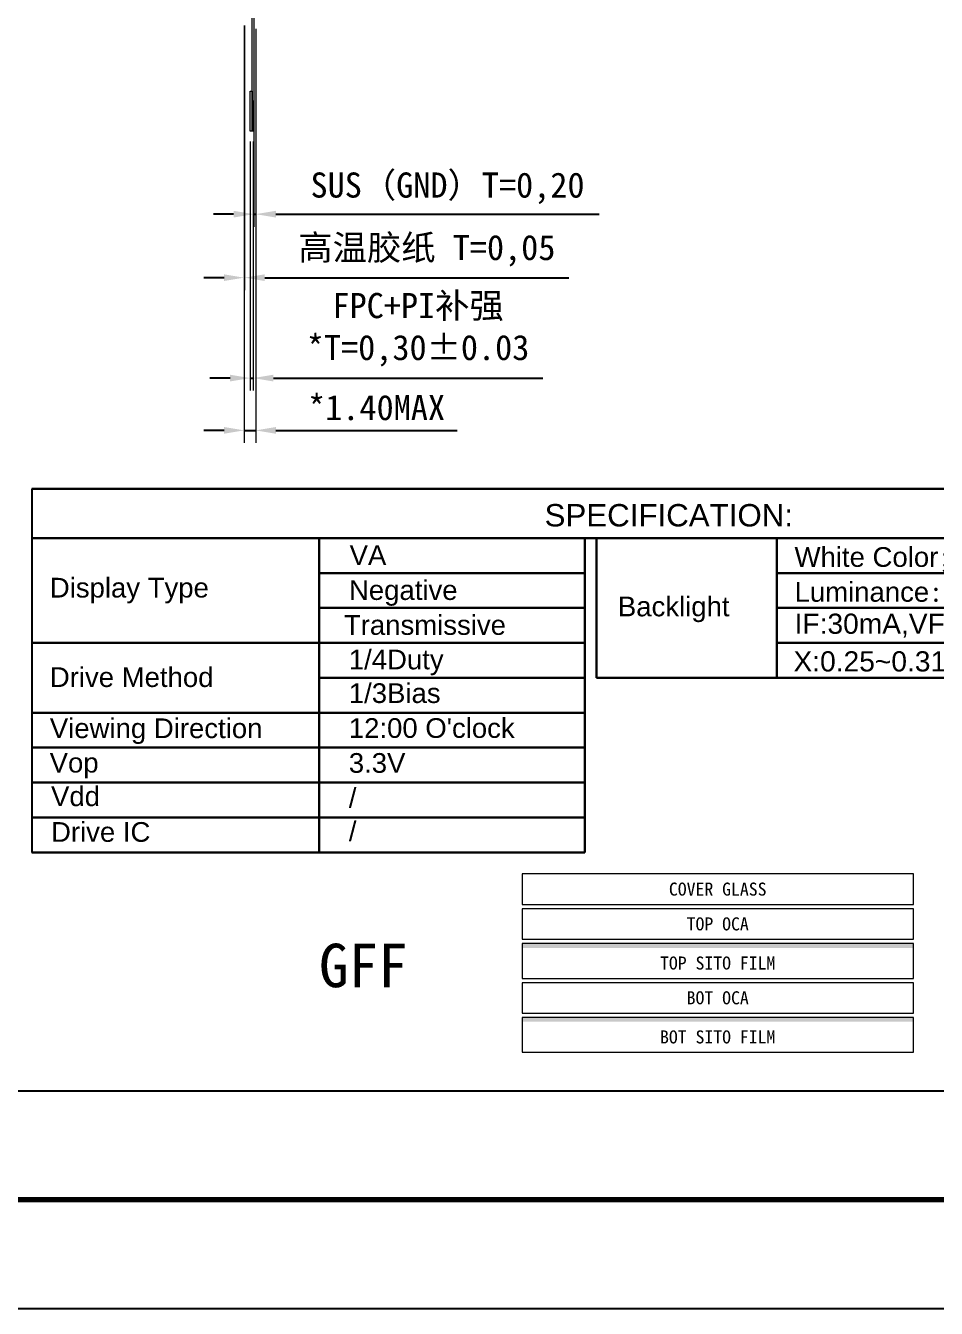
# Model space of a CAD drawing. Header units: millimetres. Extents: x 1946 to 4611, y 2266 to 2855.
# Drawn here: x 3781.6 to 3872.1, y 2517.6 to 2645 of the extents above; entities that cross this region are included whole.
import ezdxf

# ---------------------------------------------------------------- set-up
doc = ezdxf.new("R2010")
doc.units = ezdxf.units.MM
for name, color, linetype, lineweight in [('Cover Lens', 152, 'Continuous', 0), ('FPC', 30, 'Continuous', 0), ('FPC Stiffener', 7, 'Continuous', 0), ('OCA', 3, 'Continuous', 0), ('Sensor', 6, 'Continuous', 0), ('TEXT', 7, 'Continuous', 30)]:
    doc.layers.add(name, color=color, linetype=linetype, lineweight=lineweight)
doc.layers.add('Dim', color=4, linetype='Continuous')
doc.layers.add('ITO', color=6, linetype='Continuous')
doc.styles.add('Arial', font='arial.ttf')
doc.styles.add('宋体', font='')
doc.styles.get('宋体').set_extended_font_data('SimSun')
doc.dimstyles.new('DIM', dxfattribs={"dimtxt": 2.5, "dimasz": 2, "dimexe": 1.25, "dimexo": 1, "dimgap": 1, "dimtad": 1, "dimzin": 1, "dimtxsty": '宋体', "dimcen": 2.5, "dimazin": 0, "dimtfac": 1, "dimtmove": 0, "dimatfit": 3, "dimfxl": 1, "dimlwe": 0, "dimarcsym": 0})

# ---------------------------------------------------------------- blocks, each defined once
blk = doc.blocks.new('*D67')
at = {"layer": 'Defpoints', "color": 0}
for p in [(3804.258884473393, 2645.724527375496), (3804.458884473394, 2645.724527375496), (3804.458884473394, 2626.294348809198)]:
    blk.add_point(p, dxfattribs=at)
at = {"layer": 'Dim', "color": 0, "lineweight": 0}
for p, q in [((3804.258884473393, 2644.724527375496), (3804.258884473393, 2625.044348809198)), ((3804.458884473394, 2644.724527375496), (3804.458884473394, 2625.044348809198))]:
    blk.add_line(p, q, dxfattribs=at)
at = {"layer": 'Dim', "color": 0, "lineweight": -2}
for p, q in [((3802.258884473393, 2626.294348809198), (3800.258884473393, 2626.294348809198)), ((3804.258884473393, 2626.294348809198), (3804.458884473394, 2626.294348809198)), ((3806.458884473394, 2626.294348809198), (3838.569995584506, 2626.294348809198))]:
    blk.add_line(p, q, dxfattribs=at)
at = {"layer": 'Dim', "color": 0}
for points in [[(3802.258884473393, 2626.627682142532), (3802.258884473393, 2625.961015475864), (3804.258884473393, 2626.294348809198)], [(3806.458884473394, 2626.627682142532), (3806.458884473394, 2625.961015475864), (3804.458884473394, 2626.294348809198)]]:
    blk.add_solid(points, dxfattribs=at)
at = {"layer": 'Dim', "color": 0, "lineweight": 0, "insert": (3823.514440028951, 2628.863793253642), "char_height": 2.5, "attachment_point": 5, "style": '宋体'}
blk.add_mtext('SUS（GND）T=0,20', dxfattribs=at)
blk = doc.blocks.new('*D68')
at = {"layer": 'Defpoints', "color": 0}
for p in [(3803.308884473393, 2646.024527375497), (3803.358884473393, 2646.024527375497), (3803.358884473393, 2619.983889558449)]:
    blk.add_point(p, dxfattribs=at)
at = {"layer": 'Dim', "color": 0, "lineweight": 0}
for p, q in [((3803.308884473393, 2645.024527375496), (3803.308884473393, 2618.733889558449)), ((3803.358884473393, 2645.024527375496), (3803.358884473393, 2618.733889558449))]:
    blk.add_line(p, q, dxfattribs=at)
at = {"layer": 'Dim', "color": 0, "lineweight": -2}
for p, q in [((3801.308884473393, 2619.983889558449), (3799.308884473393, 2619.983889558449)), ((3803.308884473393, 2619.983889558449), (3803.358884473393, 2619.983889558449)), ((3805.358884473394, 2619.983889558449), (3835.567217806728, 2619.983889558449))]:
    blk.add_line(p, q, dxfattribs=at)
at = {"layer": 'Dim', "color": 0}
for points in [[(3801.308884473393, 2620.317222891783), (3801.308884473393, 2619.650556225116), (3803.308884473393, 2619.983889558449)], [(3805.358884473394, 2620.317222891783), (3805.358884473394, 2619.650556225116), (3803.358884473393, 2619.983889558449)]]:
    blk.add_solid(points, dxfattribs=at)
at = {"layer": 'Dim', "color": 0, "lineweight": 0, "insert": (3821.463051140061, 2622.657500669561), "char_height": 2.5, "attachment_point": 5, "style": '宋体'}
blk.add_mtext('高温胶纸 T=0,05', dxfattribs=at)
blk = doc.blocks.new('*D47')
at = {"layer": 'Defpoints', "color": 0}
for p in [(3803.308884473393, 2646.024527375497), (3804.458884473394, 2645.724527375496), (3804.458884473394, 2604.8094150159)]:
    blk.add_point(p, dxfattribs=at)
at = {"layer": 'Dim', "color": 0, "lineweight": 0}
for p, q in [((3803.308884473393, 2645.024527375496), (3803.308884473393, 2603.5594150159)), ((3804.458884473394, 2644.724527375496), (3804.458884473394, 2603.5594150159))]:
    blk.add_line(p, q, dxfattribs=at)
at = {"layer": 'Dim', "color": 0, "lineweight": -2}
for p, q in [((3801.308884473393, 2604.8094150159), (3799.308884473393, 2604.8094150159)), ((3803.308884473393, 2604.8094150159), (3804.458884473394, 2604.8094150159)), ((3806.458884473394, 2604.8094150159), (3824.472773362284, 2604.8094150159))]:
    blk.add_line(p, q, dxfattribs=at)
at = {"layer": 'Dim', "color": 0}
for points in [[(3801.308884473393, 2605.142748349233), (3801.308884473393, 2604.476081682566), (3803.308884473393, 2604.8094150159)], [(3806.458884473394, 2605.142748349233), (3806.458884473394, 2604.476081682566), (3804.458884473394, 2604.8094150159)]]:
    blk.add_solid(points, dxfattribs=at)
at = {"layer": 'Dim', "color": 0, "lineweight": 0, "insert": (3816.465828917839, 2607.0594150159), "char_height": 2.5, "attachment_point": 5, "style": '宋体'}
blk.add_mtext('{\\C2;*}1.40MAX', dxfattribs=at)
blk = doc.blocks.new('*D69')
at = {"layer": 'Defpoints', "color": 0}
for p in [(3803.908884473393, 2634.524527375496), (3804.208884473394, 2634.524527375496), (3803.908884473393, 2610.006509446463)]:
    blk.add_point(p, dxfattribs=at)
at = {"layer": 'Dim', "color": 0, "lineweight": 0}
for p, q in [((3803.908884473393, 2633.524527375497), (3803.908884473393, 2608.756509446463)), ((3804.208884473394, 2633.524527375497), (3804.208884473394, 2608.756509446463))]:
    blk.add_line(p, q, dxfattribs=at)
at = {"layer": 'Dim', "color": 0, "lineweight": -2}
for p, q in [((3801.908884473393, 2610.006509446463), (3799.908884473393, 2610.006509446463)), ((3803.908884473393, 2610.006509446463), (3804.208884473394, 2610.006509446463)), ((3806.208884473394, 2610.006509446463), (3832.972773362284, 2610.006509446463))]:
    blk.add_line(p, q, dxfattribs=at)
at = {"layer": 'Dim', "color": 0}
for points in [[(3801.908884473393, 2610.339842779796), (3801.908884473393, 2609.673176113129), (3803.908884473393, 2610.006509446463)], [(3806.208884473394, 2610.339842779796), (3806.208884473394, 2609.673176113129), (3804.208884473394, 2610.006509446463)]]:
    blk.add_solid(points, dxfattribs=at)
at = {"layer": 'Dim', "color": 0, "lineweight": 0, "insert": (3820.59082891784, 2614.805120557574), "char_height": 2.5, "attachment_point": 5, "style": '宋体'}
blk.add_mtext('FPC+PI补强\\P{\\C2;*}T=0,30%%P0.03', dxfattribs=at)
blk = doc.blocks.new('工程图框')
at = {"color": 4}
blk.add_lwpolyline([(-525, 0), (0, 0), (0, 371.2500000000005), (-525, 371.2500000000005)], close=True, dxfattribs=at)
at = {"const_width": 0.625}
blk.add_lwpolyline([(-512.5, 12.5), (-12.5, 12.5), (-12.5, 358.7500000000005), (-512.5, 358.7500000000005)], close=True, dxfattribs=at)
at = {"color": 0}
blk.add_lwpolyline([(-512.5, 25), (-51.5625, 25)], dxfattribs=at)

msp = doc.modelspace()

# ---------------------------------------------------------------- linework, layer by layer
at = {"layer": 'Cover Lens', "lineweight": 0}
msp.add_lwpolyline([(3830.918874353024, 2557.707331075887), (3869.798874353025, 2557.707331075887), (3869.798874353025, 2560.731331075887), (3830.918874353024, 2560.731331075887)], close=True, dxfattribs=at)
at = {"layer": 'Dim'}
msp.add_line((3782.202314362558, 2599.009918227449), (3782.202314362558, 2562.87555538909), dxfattribs=at)
at = {"layer": 'FPC', "lineweight": 0}
msp.add_lwpolyline([(3804.208884473394, 2634.524527375496), (3804.108884473393, 2634.524527375496), (3804.108884473393, 2673.450698385896), (3804.258884473393, 2673.450698385896), (3804.258884473393, 2637.524527375497), (3804.208884473394, 2637.524527375497)], close=True, dxfattribs=at)
at = {"layer": 'FPC Stiffener', "color": 26, "lineweight": 0}
msp.add_lwpolyline([(3804.108884473393, 2634.524527375496), (3803.908884473393, 2634.524527375496), (3803.908884473393, 2638.524527375496), (3804.108884473393, 2638.524527375496)], close=True, dxfattribs=at)
at = {"layer": 'ITO', "lineweight": 0}
for points in [[(3869.798874353025, 2553.819331075887), (3830.918874353024, 2553.819331075887), (3869.798874353025, 2553.387331075887), (3830.918874353024, 2553.387331075887)], [(3869.798874353025, 2546.475331075887), (3830.918874353024, 2546.475331075887), (3869.798874353025, 2546.043331075887), (3830.918874353024, 2546.043331075887)]]:
    msp.add_solid(points, dxfattribs=at)
at = {"layer": 'OCA', "lineweight": 0}
for points in [[(3830.918874353024, 2554.251331075886), (3869.798874353025, 2554.251331075886), (3869.798874353025, 2557.275331075887), (3830.918874353024, 2557.275331075887)], [(3830.918874353024, 2546.907331075886), (3869.798874353025, 2546.907331075886), (3869.798874353025, 2549.931331075887), (3830.918874353024, 2549.931331075887)]]:
    msp.add_lwpolyline(points, close=True, dxfattribs=at)
at = {"layer": 'Sensor', "color": 6, "lineweight": 0}
for points in [[(3830.918874353024, 2550.363331075887), (3869.798874353025, 2550.363331075887), (3869.798874353025, 2553.819331075887), (3830.918874353024, 2553.819331075887)], [(3830.918874353024, 2543.019331075886), (3869.798874353025, 2543.019331075886), (3869.798874353025, 2546.475331075887), (3830.918874353024, 2546.475331075887)]]:
    msp.add_lwpolyline(points, close=True, dxfattribs=at)
at = {"layer": 'TEXT', "color": 4, "lineweight": 30}
for p, q in [((3905.687641163774, 2599.009918227449), (3782.202314362558, 2599.009918227449)), ((3782.171885372117, 2594.105158858317), (3838.327944112229, 2594.099616829084)), ((3810.772621584049, 2562.87555538909), (3810.772621584049, 2594.105158858317)), ((3837.167757710293, 2562.87555538909), (3837.167757710293, 2594.099616829084)), ((3838.327944112229, 2594.099616829084), (3838.327944112228, 2580.227798218317)), ((3838.327944112228, 2594.099616829084), (3905.687641163774, 2594.099616829084)), ((3856.232809147942, 2580.227798218317), (3856.232809147943, 2594.099616829084)), ((3810.772621584049, 2590.635818698318), (3837.167757710293, 2590.635818698318)), ((3856.232809147943, 2590.635818698315), (3905.687641163774, 2590.635818698315)), ((3810.772621584049, 2587.166478538318), (3837.167757710293, 2587.166478538318)), ((3856.232809147943, 2587.166478538316), (3905.687641163774, 2587.166478538316)), ((3782.171885372117, 2583.697138378318), (3837.167757710293, 2583.697138378318)), ((3856.232809147942, 2583.697138378316), (3905.687641163774, 2583.697138378316)), ((3810.772621584049, 2580.227798218319), (3837.167757710293, 2580.227798218319)), ((3838.327944112228, 2580.227798218317), (3905.687641163774, 2580.227798218317)), ((3782.171885372117, 2576.75845805832), (3837.167757710293, 2576.75845805832)), ((3782.171885372117, 2573.289117898319), (3837.167757710293, 2573.289117898319)), ((3782.171885372117, 2569.819777738321), (3837.167757710293, 2569.819777738321)), ((3782.171885372117, 2566.350437578321), (3837.167757710293, 2566.350437578321)), ((3782.202314362558, 2562.87555538909), (3837.167757710293, 2562.87555538909))]:
    msp.add_line(p, q, dxfattribs=at)

# ---------------------------------------------------------------- block references
at = {"lineweight": 0, "xscale": 0.864, "yscale": 0.864, "zscale": 0.864}
msp.add_blockref('工程图框', (4029.162261303839, 2517.572975220109), dxfattribs=at)

# ---------------------------------------------------------------- texts
at = {"layer": 'Cover Lens', "lineweight": 0, "insert": (3850.358874353025, 2559.219331075886), "char_height": 1.295999999999999, "attachment_point": 5, "style": '宋体'}
msp.add_mtext('COVER GLASS', dxfattribs=at)
at = {"layer": 'Dim', "color": 254, "lineweight": 0, "insert": (3815.148946355888, 2551.609906200069), "char_height": 4.319999999999999, "attachment_point": 5, "style": '宋体'}
msp.add_mtext('GFF', dxfattribs=at)
at = {"layer": 'OCA', "lineweight": 0, "char_height": 1.295999999999999, "attachment_point": 5, "style": '宋体'}
for s, insert in [('TOP OCA', (3850.358874353025, 2555.763331075887)), ('BOT OCA', (3850.358874353025, 2548.419331075887))]:
    msp.add_mtext(s, dxfattribs=dict(at, insert=insert))
at = {"layer": 'Sensor', "color": 6, "lineweight": 0, "char_height": 1.295999999999999, "attachment_point": 5, "style": '宋体'}
for s, insert in [('TOP SITO FILM', (3850.358874353025, 2551.875331075887)), ('BOT SITO FILM', (3850.358874353025, 2544.531331075887))]:
    msp.add_mtext(s, dxfattribs=dict(at, insert=insert))
at = {"layer": 'TEXT', "width": 53.75044346834748, "attachment_point": 1, "style": 'Arial'}
for s, insert, char_height in [('SPECIFICATION:', (3833.157267924181, 2597.490239183984), 2.223935999999753), ('VA', (3813.787508857225, 2593.387957309084), 1.957063679999782), ('White Color{\\fSimSun|b0|i0|c0|p2;;}Uniformity:70%(MIN)', (3857.995813318502, 2593.207591043985), 1.957063679999782), ('Display Type', (3784.004677456769, 2590.158788338658), 1.957063679999782), ('Negative', (3813.723228256639, 2589.918617149085), 1.957063679999782), ('Luminance{\\fSimSun|b0|i0|c0|p2;:}600cd/m2(MIN)', (3857.995813318502, 2589.738250883986), 1.957063679999782), ('Backlight', (3840.442765226041, 2588.293142688758), 1.957063679999782), ('Transmissive', (3813.221475779354, 2586.449276989085), 1.957063679999782), ('{\\H1.0235x;IF:30mA,VF:6.0%%P0.2V}', (3857.995813318502, 2586.600822284903), 1.957063679999782), ('\\A1;1/4Duty    ', (3813.707850919337, 2583.02325270285), 1.957063679999782), ('{\\H1.0235x;X:0.25~0.31;}Y:0.25~0.31', (3857.884668389718, 2582.860867316058), 1.957063679999782), ('Drive Method', (3784.004677456769, 2581.269325488562), 1.957063679999782), ('\\A1;1/3Bias    ', (3813.707850919337, 2579.68150852526), 1.957063679999782), ('Viewing Direction', (3784.004677456769, 2576.190434795684), 1.957063679999782), ("\\A1;12:00 O'clock    ", (3813.707850919337, 2576.212168365259), 1.957063679999782), ('Vop', (3783.984097165975, 2572.768874234834), 1.957063679999782), ('\\A1;3.3V    ', (3813.707850919337, 2572.74282820526), 1.957063679999782), ('Vdd', (3784.1212130923, 2569.433738696734), 1.957063679999782), ('\\A1;/ ', (3813.707850919337, 2569.27348804526), 1.957063679999782), ('Drive IC', (3784.1212130923, 2565.886048399393), 1.957063679999782), ('\\A1;/', (3813.707850919337, 2565.947530573209), 1.957063679999782)]:
    msp.add_mtext(s, dxfattribs=dict(at, insert=insert, char_height=char_height))

# ---------------------------------------------------------------- dimensions: what is measured, and where the dimension line sits
at = {"layer": 'Dim', "lineweight": 0}
for base, p1, p2, text, picture, middle in [((3803.358884473393, 2619.983889558449), (3803.308884473393, 2646.024527375497), (3803.358884473393, 2646.024527375497), '高温胶纸 T=<>', '*D68', (3821.463051140061, 2619.983889558449)), ((3804.458884473394, 2604.8094150159), (3803.308884473393, 2646.024527375497), (3804.458884473394, 2645.724527375496), '{\\C2;*}1.40MAX', '*D47', (3816.465828917839, 2604.8094150159)), ((3804.458884473394, 2626.294348809198), (3804.258884473393, 2645.724527375496), (3804.458884473394, 2645.724527375496), 'SUS（GND）T=<>', '*D67', (3823.514440028951, 2626.294348809198)), ((3803.908884473393, 2610.006509446463), (3804.208884473394, 2634.524527375496), (3803.908884473393, 2634.524527375496), 'FPC+PI补强\\P{\\C2;*}T=<>%%P0.03', '*D69', (3820.59082891784, 2610.006509446463))]:
    dim = msp.add_linear_dim(base=base, p1=p1, p2=p2, text=text, dimstyle='DIM', override={"dimtxsty": '宋体'}, dxfattribs=at)
    dim.commit()
    dim.dimension.update_dxf_attribs({"geometry": picture, "text_midpoint": middle, "dimtype": 160})

doc.saveas('drawing.dxf')
